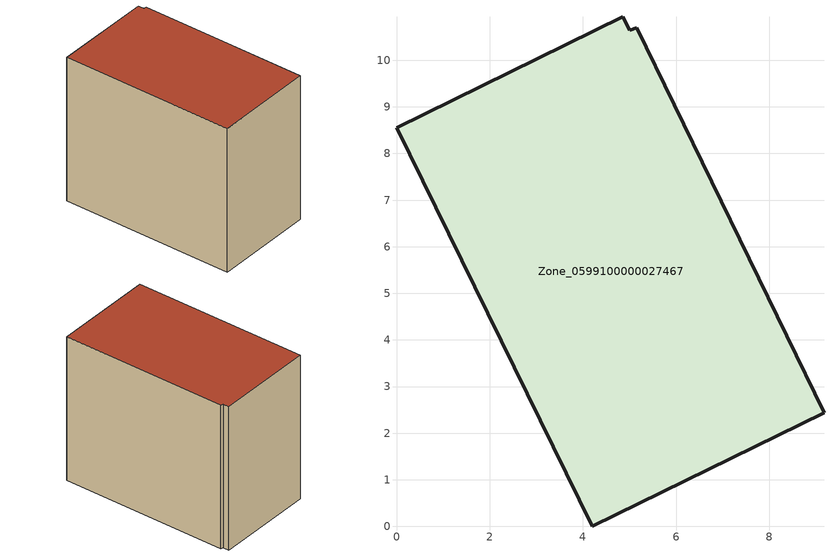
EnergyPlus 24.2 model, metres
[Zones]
Zone_0599100000027467
 floor ground (C_G): 5,10.64 5.15,10.7 9.17,2.44 4.2,0 0,8.55 4.85,10.94 z0.39
 wall outside (C_F): 4.2,0 9.17,2.44 5.15,10.7 5,10.64 4.85,10.94 0,8.55 4.2,0 z0.39:8.51
 roof outside (C_R): 5.15,10.7 5,10.64 4.85,10.94 0,8.55 4.2,0 9.17,2.44 z8.51
[BUILDING]
Pand.0599100000027467: North Axis=0; Terrain=City; Loads Convergence Tolerance Value=0.04; Temperature Convergence Tolerance Value=0.4; Solar Distribution=FullExterior; Maximum Number of Warmup Days=25; Minimum Number of Warmup Days=1
[Site:Location]
Rotterdam.The.Hague.AP_ZH_NLD Design_Conditions: Latitude=51.96; Longitude=4.45; Time Zone=1; Elevation=-4.5
[SITE:GROUNDTEMPERATURE:BUILDINGSURFACE]
18, 18, 18, 18, 18, 18, 18, 18, 18, 18, 18, 18
[MATERIAL] Thermal Absorptance=0.9; Solar Absorptance=0.7; Visible Absorptance=0.7
Name | Roughness | Thickness | Conductivity | Density | Specific Heat
G.TI.1965-1974 | MediumSmooth | 0.15 | 0.882353 | 540 | 1210
F.TI.1965-1974 | Rough | 0.3 | 0.697674 | 1920 | 840
R.TI.1965-1974 | MediumRough | 0.2 | 0.232558 | 1500 | 1000
[CONSTRUCTION]
C_G: G.TI.1965-1974
C_F: F.TI.1965-1974
C_R: R.TI.1965-1974
[ZONE]
Zone_0599100000027467: Type=1; Multiplier=1; Ceiling Height=Autocalculate; Volume=Autocalculate; Floor Area=autocalculate; Part of Total Floor Area=Yes
[ZONEINFILTRATION:DESIGNFLOWRATE]
Infil_Zone_0599100000027467: Zone or ZoneList or Space or SpaceList=Zone_0599100000027467; Schedule=AlwaysOn; Design Flow Rate Calculation Method=Flow/Area; Flow Rate per Floor Area=0.003; Constant Term Coefficient=1; Temperature Term Coefficient=0; Velocity Term Coefficient=0; Velocity Squared Term Coefficient=0
[HVACTEMPLATE:ZONE:IDEALLOADSAIRSYSTEM]
Zone_0599100000027467: Maximum Heating Supply Air Temperature=50; Minimum Cooling Supply Air Temperature=13; Maximum Heating Supply Air Humidity Ratio=0.0156; Minimum Cooling Supply Air Humidity Ratio=0.0077; Heating Limit=NoLimit; Cooling Limit=NoLimit; Dehumidification Control Type=ConstantSensibleHeatRatio; Cooling Sensible Heat Ratio=0.7; Dehumidification Setpoint=60; Humidification Control Type=None; Humidification Setpoint=30; Outdoor Air Method=None; Outdoor Air Flow Rate per Person=0.00944; Outdoor Air Flow Rate per Zone Floor Area=0; Outdoor Air Flow Rate per Zone=0; Demand Controlled Ventilation Type=None; Outdoor Air Economizer Type=NoEconomizer; Heat Recovery Type=None; Sensible Heat Recovery Effectiveness=0.7; Latent Heat Recovery Effectiveness=0.65
[ZONECONTROL:THERMOSTAT]
ThermostatControl_Zone_0599100000027467: Zone or ZoneList=Zone_0599100000027467; Control Type Schedule=DualSetpointControlType; Control 1=Thermostat_Zone_0599100000027467; Temperature Difference Between Cutout And Setpoint=0
[THERMOSTATSETPOINT:DUALSETPOINT]
Thermostat_Zone_0599100000027467: Heating Setpoint Temperature Schedule=HeatingSetpoint_Zone_0599100000027467; Cooling Setpoint Temperature Schedule=CoolingSetpoint_Zone_0599100000027467
[SCHEDULE:COMPACT]
HeatingSetpoint_Zone_0599100000027467: Through: 12/31, For: AllDays, Until: 24:00, 21
CoolingSetpoint_Zone_0599100000027467: Through: 12/31, For: AllDays, Until: 24:00, 24
DualSetpointControlType: Through: 12/31, For: AllDays, Until: 24:00, 4
AlwaysOn: Through: 12/31, For: AllDays, Until: 24:00, 1
